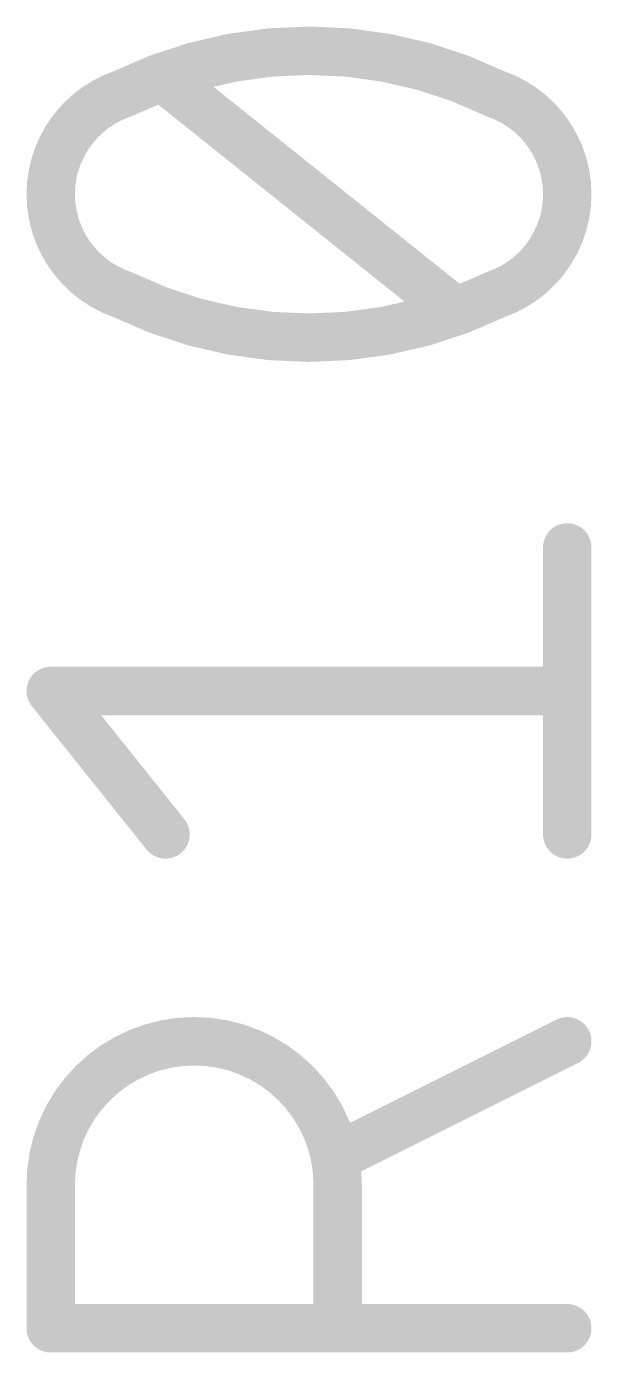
# Model space of a CAD drawing. Extents: x -177 to 163, y -159 to 163.
# Drawn here: x 65.913 to 67.691, y -107.315 to -103.142 of the extents above; entities that cross this region are included whole.
import ezdxf

# ---------------------------------------------------------------- set-up
doc = ezdxf.new("R2010")
doc.units = 0
doc.layers.add('95', color=251, linetype='CONTINUOUS')

msp = doc.modelspace()

# ---------------------------------------------------------------- linework, layer by layer
at = {"layer": '95'}
for points, const_width in [([(66.802, -103.2186, 0.1139), (66.215, -103.3541)], 0.1524), ([(67.389, -103.3541, 0.1139), (66.802, -103.2186)], 0.1524), ([(66.802, -103.1805, 1), (66.802, -103.2567)], 0.0762), ([(66.802, -103.2567, 1), (66.802, -103.1805)], 0.0762), ([(66.3742, -103.2792, 1), (66.3266, -103.3387)], 0.0762), ([(66.215, -103.3541, 0.3205), (65.9892, -103.6702)], 0.1524), ([(66.1983, -103.3198, 1), (66.2317, -103.3883)], 0.0762), ([(66.2273, -103.3901, 1), (66.2026, -103.318)], 0.0762), ([(67.4014, -103.318, 1), (67.3767, -103.3901)], 0.0762), ([(67.6148, -103.6702, 0.3205), (67.389, -103.3541)], 0.1524), ([(67.3723, -103.3883, 1), (67.4057, -103.3198)], 0.0762), ([(65.9892, -103.6702, 0.3205), (66.215, -103.9862)], 0.1524), ([(66.0273, -103.6702, 1), (65.9511, -103.6702)], 0.0762), ([(67.389, -103.9862, 0.3205), (67.6148, -103.6702)], 0.1524), ([(67.6529, -103.6702, 1), (67.5767, -103.6702)], 0.0762), ([(65.9511, -103.6702, 1), (66.0273, -103.6702)], 0.0762), ([(67.5767, -103.6702, 1), (67.6529, -103.6702)], 0.0762), ([(66.215, -103.9862, 0.1139), (66.802, -104.1217)], 0.1524), ([(66.2317, -103.952, 1), (66.1983, -104.0205)], 0.0762), ([(66.2026, -104.0223, 1), (66.2273, -103.9502)], 0.0762), ([(66.802, -104.1217, 0.1139), (67.389, -103.9862)], 0.1524), ([(67.3767, -103.9502, 1), (67.4014, -104.0223)], 0.0762), ([(67.4057, -104.0205, 1), (67.3723, -103.952)], 0.0762), ([(67.2298, -104.0612, 1), (67.2774, -104.0017)], 0.0762), ([(66.802, -104.0836, 1), (66.802, -104.1598)], 0.0762), ([(66.802, -104.1598, 1), (66.802, -104.0836)], 0.0762), ([(67.6529, -104.7817, 1), (67.5767, -104.7817)], 0.0762), ([(66.019, -105.2095, 1), (65.9594, -105.2571)], 0.0762), ([(65.9892, -105.1952, 1), (65.9892, -105.2714)], 0.0762), ([(67.6148, -105.2714, 1), (67.6148, -105.1952)], 0.0762), ([(66.3207, -105.7086, 1), (66.3802, -105.661)], 0.0762), ([(67.5767, -105.6848, 1), (67.6529, -105.6848)], 0.0762), ([(66.8923, -106.7872, 1), (65.9892, -106.7872)], 0.1524), ([(67.6318, -106.3698, 1), (67.5978, -106.3016)], 0.0762), ([(66.8753, -106.6629, 1), (66.9094, -106.731)], 0.0762), ([(66.0273, -106.7872, 1), (65.9511, -106.7872)], 0.0762), ([(66.9304, -106.7872, 1), (66.8542, -106.7872)], 0.0762), ([(65.9511, -106.7872, 1), (66.0273, -106.7872)], 0.0762), ([(66.8542, -106.7872, 1), (66.9304, -106.7872)], 0.0762), ([(65.9892, -107.2007, 1), (65.9892, -107.2769)], 0.0762), ([(67.6148, -107.2769, 1), (67.6148, -107.2007)], 0.0762), ([(65.9511, -107.2388, 1), (66.0273, -107.2388)], 0.0762), ([(66.8542, -107.2388, 1), (66.9304, -107.2388)], 0.0762)]:
    msp.add_lwpolyline(points, format="xyb", dxfattribs=dict(at, const_width=const_width))
at = {"layer": '95', "const_width": 0.1524}
for points in [[(67.2536, -104.0314), (66.3504, -103.3089)], [(67.6148, -105.6848), (67.6148, -104.7817)], [(66.3504, -105.6848), (65.9892, -105.2333)], [(65.9892, -105.2333), (67.6148, -105.2333)], [(67.6148, -106.3357), (66.8923, -106.6969)], [(65.9892, -107.2388), (65.9892, -106.7872)], [(66.8923, -106.7872), (66.8923, -107.2388)], [(67.6148, -107.2388), (65.9892, -107.2388)]]:
    msp.add_lwpolyline(points, dxfattribs=at)

doc.saveas('drawing.dxf')
